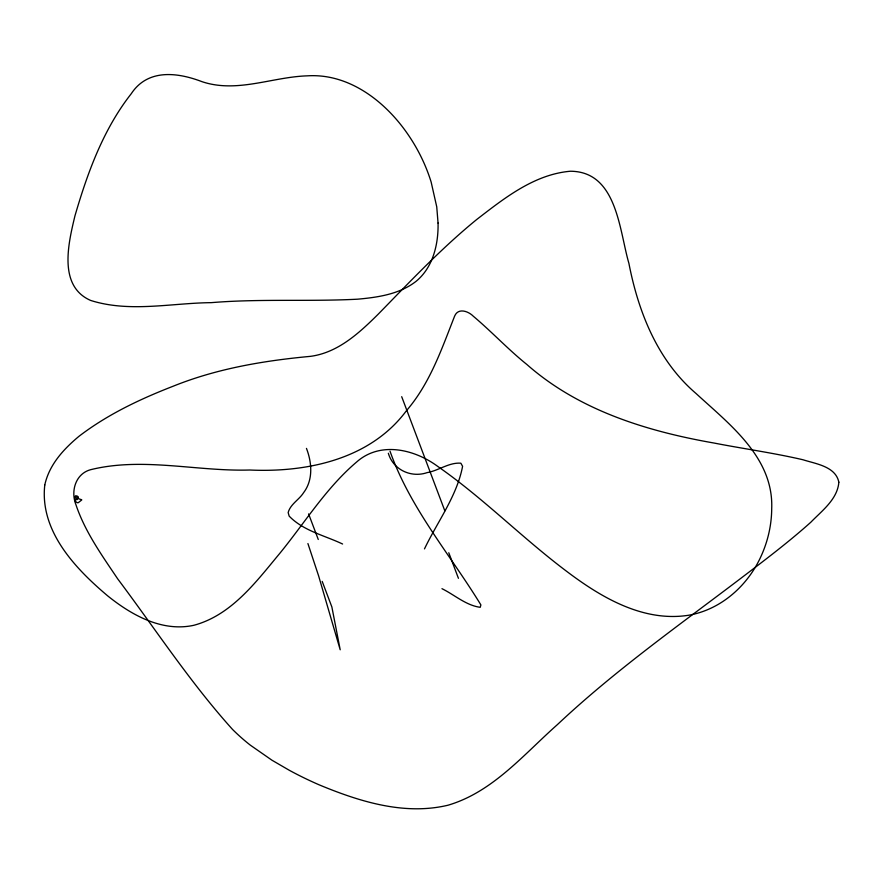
<?xml version="1.0" encoding="UTF-8"?>
<svg xmlns="http://www.w3.org/2000/svg" width="883" height="883" viewBox="0 0 883 883"><rect width="100%" height="100%" fill="white"/><g stroke="black" fill="none" stroke-linecap="round" stroke-linejoin="round"><path stroke-width="1.32" d="M424.48 548.895C437.416 521.732 456.875 496.257 462.593 466.301L460.849 463.2C449.028 462.25 438.652 470.639 427.162 472.615C411.213 478.122 393.145 469.811 388.343 453.255M77.892 497.913L77.583 498.045A4.558 4.205 -20.7 0 1 76.92 498.089L76.479 498.089M76.324 498.1L74.845 498.067M76.357 499.646L77.108 499.568A1.788 1.645 -20.7 0 0 78.079 498.564M75.982 499.635L75.618 499.612A3.598 3.322 -20.7 0 0 74.956 499.601L74.757 499.966A2.13 1.965 -20.7 0 0 74.934 500.319L75.982 501.776A2.903 2.682 -20.7 0 0 77.572 502.714A1.402 1.291 -20.7 0 0 78.09 502.758L79.26 501.919A9.271 8.565 -20.7 0 1 79.801 501.467A20.088 18.543 -20.7 0 1 80.276 501.091L80.971 500.562A4.426 4.084 -20.7 0 0 81.799 499.866M79.006 498.763L79.315 498.972A4.746 4.382 -20.7 0 0 80.739 499.392L81.026 499.469M75.883 496.069L75.364 496.103A1.722 1.589 -20.7 0 0 75.088 496.478M342.593 544.016C324.657 535.484 303.277 530.826 289.149 516.091L288.167 512.537C290.408 504.094 299.194 499.745 303.664 492.582C313.31 479.833 311.942 462.56 306.456 448.387M441.964 588.674C454.524 594.833 466.036 605.429 480.22 607.305L480.893 604.921C449.944 554.281 410.076 508.089 390.021 451.191M401.699 396.688L444.833 510.838M448.774 552.736L458.432 578.31M308.597 513.906L318.266 539.48M322.196 581.378L331.865 606.952L340.198 649.778L318.642 575.97L307.913 543.564M75.96 496.114A1.336 1.236 -20.7 0 0 76.457 496.091L76.611 496.058A1.7 1.567 -20.7 0 1 77.075 496.025A1.534 1.413 -20.7 0 1 77.991 497.118M78.046 497.118A1.181 1.093 -20.7 0 1 78.046 497.714M74.658 497.869A3.278 3.024 -20.7 0 1 75.055 496.599M438.056 223.046C438.498 244.083 433.123 267.152 416.279 281.169C399.679 294.227 377.924 297.361 357.505 299.194C308.807 301.71 259.944 298.62 211.28 302.648C171.313 303.035 129.569 312.825 90.596 300.419C57.859 286.059 68.455 243.013 74.945 215.882C87.483 172.858 103.278 129.293 131.258 93.719C147.825 68.488 177.704 72.373 202.019 81.677C236.909 93.377 272.107 76.976 307.185 75.85C349.414 73.068 386.158 102.075 408.63 135.408A207.792 191.832 -20.7 0 1 421.599 157.869A202.24 186.71 -20.7 0 1 431.147 182.053L436.743 206.843L438.056 223.046M44.779 484.999C39.592 531.014 75.154 568.431 107.682 595.87C131.589 615.12 162.042 632.184 193.785 625.307C231.6 615.186 256.125 581.776 279.977 553.133C305.01 522.427 326.147 487.924 356.566 462.063C380.176 440.992 414.535 449.237 437.747 466.412C483.122 498.001 522.019 537.736 566.146 570.948C600.826 597.239 642.802 622.184 688.111 615.33C720.616 609.932 747.471 586.036 760.925 556.544A127.947 118.123 -20.7 0 0 771.709 508.619C773.651 457.582 729.811 424.591 696.091 393.542C657.515 360.54 638.365 312.052 628.906 263.366C619.215 230.22 617.062 171.457 570.396 171.236C534.292 174.337 504.469 198.09 476.809 219.426C441.368 248.278 410.032 281.633 378.145 314.238C359.238 332.979 338.012 352.692 310.474 356.346C263.576 360.717 216.765 368.586 172.847 386.346C139.768 399.204 107.34 414.591 79.04 436.257C63.543 449.127 49.183 464.734 44.779 484.999M838.85 482.184C837.503 499.337 821.907 510.76 810.837 522.217C788.254 542.46 763.994 560.694 739.888 579.049C677.912 626.091 614.126 671.212 557.361 724.645C523.652 754.479 492.758 792.029 448.034 805.208C404.392 815.66 359.403 801.543 319.204 784.855A400.441 369.69 -20.7 0 1 289.381 770.329L271.953 760.208L250.275 745.12A223.94 206.743 -20.7 0 1 232.571 729.468C190.275 682.559 155.551 629.314 117.682 578.851C101.898 555.319 84.978 531.776 75.916 504.657C70.563 491.312 75.463 473.961 90.353 469.767C142.516 456.732 196.788 471.621 249.768 470.01C307.008 472.67 370.396 459.27 406.412 410.738C429.999 383.421 441.655 349.028 454.635 316.081C458.167 307.527 468.332 311.18 473.277 316.202C491.676 331.677 508.089 349.392 526.853 364.469C578.884 410.374 646.809 431.257 713.905 443.012C743.563 448.796 773.563 452.902 803.011 459.767C815.859 463.884 835.594 466.379 838.85 482.184"/></g></svg>
